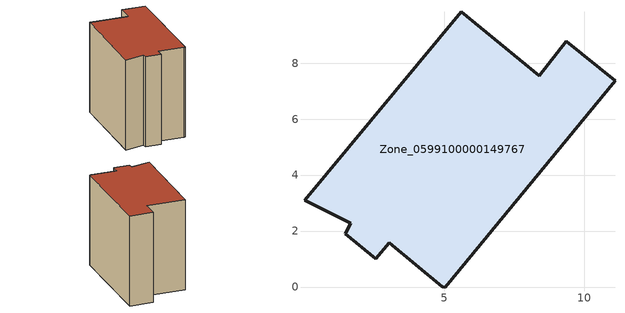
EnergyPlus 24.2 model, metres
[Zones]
Zone_0599100000149767
 floor ground (C_G): 8.4,7.54 9.36,8.78 11.1,7.37 5.03,0 4.93,0.02 3.03,1.58 2.56,1.01 1.45,1.91 1.65,2.28 0.01,3.09 5.61,9.83 z0
 wall outside (C_F): 3.03,1.58 4.93,0.02 5.03,0 11.1,7.37 9.36,8.78 8.4,7.54 5.61,9.83 0.01,3.09 1.65,2.28 1.45,1.91 2.56,1.01 3.03,1.58 z0:8.55
 roof outside (C_R): 1.65,2.28 1.45,1.91 2.56,1.01 3.03,1.58 4.93,0.02 5.03,0 11.1,7.37 9.36,8.78 8.4,7.54 5.61,9.83 0.01,3.09 z8.55
[BUILDING]
Pand.0599100000149767: North Axis=0; Terrain=City; Loads Convergence Tolerance Value=0.04; Temperature Convergence Tolerance Value=0.4; Solar Distribution=FullExterior; Maximum Number of Warmup Days=25; Minimum Number of Warmup Days=1
[Site:Location]
Rotterdam.The.Hague.AP_ZH_NLD Design_Conditions: Latitude=51.96; Longitude=4.45; Time Zone=1; Elevation=-4.5
[SITE:GROUNDTEMPERATURE:BUILDINGSURFACE]
18, 18, 18, 18, 18, 18, 18, 18, 18, 18, 18, 18
[MATERIAL] Thermal Absorptance=0.9; Solar Absorptance=0.7; Visible Absorptance=0.7
Name | Roughness | Thickness | Conductivity | Density | Specific Heat
G.TI.1946-1964 | MediumSmooth | 0.15 | 1 | 540 | 1210
F.TI.1946-1964 | Rough | 0.3 | 0.857143 | 1920 | 840
R.TI.1946-1964 | MediumRough | 0.2 | 0.277778 | 1500 | 1000
[CONSTRUCTION]
C_G: G.TI.1946-1964
C_F: F.TI.1946-1964
C_R: R.TI.1946-1964
[ZONE]
Zone_0599100000149767: Type=1; Multiplier=1; Ceiling Height=Autocalculate; Volume=Autocalculate; Floor Area=autocalculate; Part of Total Floor Area=Yes
[ZONEINFILTRATION:DESIGNFLOWRATE]
Infil_Zone_0599100000149767: Zone or ZoneList or Space or SpaceList=Zone_0599100000149767; Schedule=AlwaysOn; Design Flow Rate Calculation Method=Flow/Area; Flow Rate per Floor Area=0.003; Constant Term Coefficient=1; Temperature Term Coefficient=0; Velocity Term Coefficient=0; Velocity Squared Term Coefficient=0
[HVACTEMPLATE:ZONE:IDEALLOADSAIRSYSTEM]
Zone_0599100000149767: Maximum Heating Supply Air Temperature=50; Minimum Cooling Supply Air Temperature=13; Maximum Heating Supply Air Humidity Ratio=0.0156; Minimum Cooling Supply Air Humidity Ratio=0.0077; Heating Limit=NoLimit; Cooling Limit=NoLimit; Dehumidification Control Type=ConstantSensibleHeatRatio; Cooling Sensible Heat Ratio=0.7; Dehumidification Setpoint=60; Humidification Control Type=None; Humidification Setpoint=30; Outdoor Air Method=None; Outdoor Air Flow Rate per Person=0.00944; Outdoor Air Flow Rate per Zone Floor Area=0; Outdoor Air Flow Rate per Zone=0; Demand Controlled Ventilation Type=None; Outdoor Air Economizer Type=NoEconomizer; Heat Recovery Type=None; Sensible Heat Recovery Effectiveness=0.7; Latent Heat Recovery Effectiveness=0.65
[ZONECONTROL:THERMOSTAT]
ThermostatControl_Zone_0599100000149767: Zone or ZoneList=Zone_0599100000149767; Control Type Schedule=DualSetpointControlType; Control 1=Thermostat_Zone_0599100000149767; Temperature Difference Between Cutout And Setpoint=0
[THERMOSTATSETPOINT:DUALSETPOINT]
Thermostat_Zone_0599100000149767: Heating Setpoint Temperature Schedule=HeatingSetpoint_Zone_0599100000149767; Cooling Setpoint Temperature Schedule=CoolingSetpoint_Zone_0599100000149767
[SCHEDULE:COMPACT]
HeatingSetpoint_Zone_0599100000149767: Through: 12/31, For: AllDays, Until: 24:00, 21
CoolingSetpoint_Zone_0599100000149767: Through: 12/31, For: AllDays, Until: 24:00, 24
DualSetpointControlType: Through: 12/31, For: AllDays, Until: 24:00, 4
AlwaysOn: Through: 12/31, For: AllDays, Until: 24:00, 1
